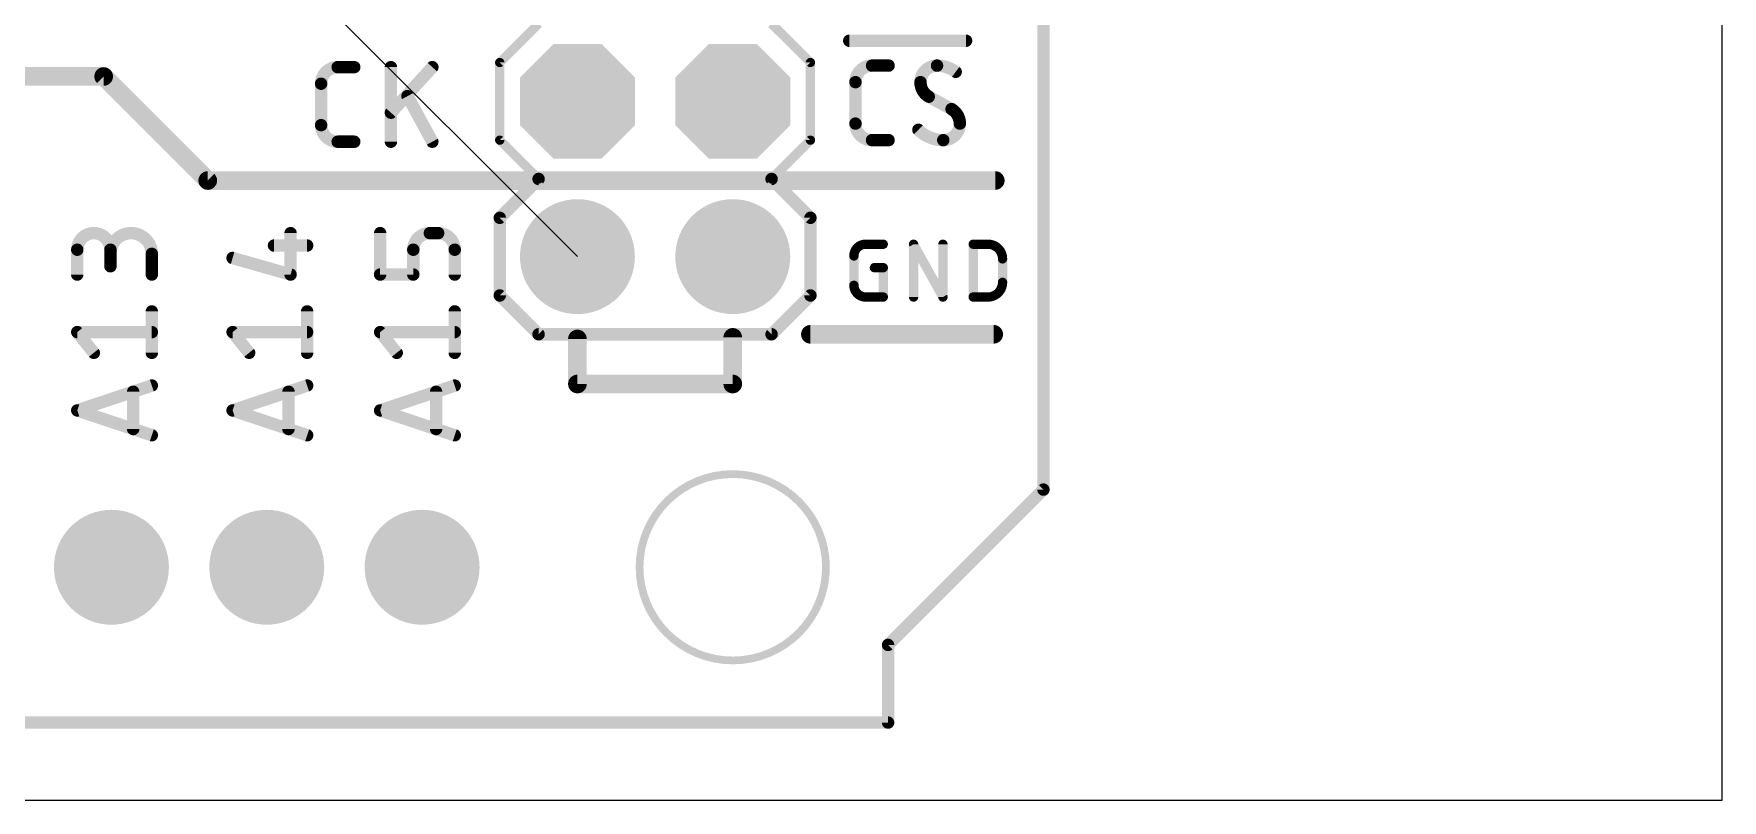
# Model space of a CAD drawing. Extents: x -123 to 102, y -1 to 117.
# Drawn here: x 72.39 to 100, y 0 to 12.53 of the extents above; entities that cross this region are included whole.
import ezdxf

# ---------------------------------------------------------------- set-up
doc = ezdxf.new("R2010")
doc.units = 0
for name, color, linetype in [('17', 110, 'CONTINUOUS'), ('19', 53, 'CONTINUOUS'), ('20', 31, 'CONTINUOUS'), ('51', 253, 'CONTINUOUS')]:
    doc.layers.add(name, color=color, linetype=linetype)

# ---------------------------------------------------------------- blocks, each defined once
blk = doc.blocks.new('RECT')
blk.add_solid([(-0.5, -0.5), (0.5, -0.5), (-0.5, 0.5), (0.5, 0.5)])
blk = doc.blocks.new('OCTAGONP')
at = {"const_width": 0.5}
blk.add_lwpolyline([(-0.25, -0.1036), (-0.25, 0.1036), (-0.1036, 0.25), (0.1036, 0.25), (0.25, 0.1036), (0.25, -0.1036), (0.1036, -0.25), (-0.1036, -0.25), (-0.25, -0.1036), (-0.25, 0.1036)], dxfattribs=at)
blk = doc.blocks.new('ROUNDP')
at = {"const_width": 0.5}
blk.add_lwpolyline([(0, -0.25, 1), (0, 0.25, 1), (0, -0.25)], format="xyb", dxfattribs=at)

msp = doc.modelspace()

# ---------------------------------------------------------------- linework, layer by layer
at = {"layer": '19'}
msp.add_line((81.28, 8.89), (53.34, 36.83), dxfattribs=at)
at = {"layer": '20'}
for p, q in [((100, 0), (100, 80)), ((-123.19, 0), (100, 0))]:
    msp.add_line(p, q, dxfattribs=at)
at = {"layer": '51'}
for points, const_width in [([(88.9, 39.37), (88.9, 5.08)], 0.2032), ([(80.01, 12.065), (80.645, 12.7)], 0.1524), ([(85.09, 12.065), (84.455, 12.7)], 0.1524), ([(85.725, 12.4206), (87.6348, 12.4206)], 0.2032), ([(73.533, 11.8364), (37.211, 11.8364)], 0.3048), ([(73.533, 11.8364), (75.2348, 10.1346)], 0.3048), ([(77.3599, 11.9888), (77.6309, 11.9888)], 0.2032), ([(78.2301, 10.7696), (78.2301, 11.9888)], 0.2032), ([(78.9074, 11.9888), (78.2301, 11.2437)], 0.2032), ([(80.01, 10.795), (80.01, 12.065)], 0.1524), ([(85.09, 10.795), (85.09, 12.065)], 0.1524), ([(86.0975, 12.0142), (86.3685, 12.0142)], 0.2032), ([(77.089, 11.0405), (77.089, 11.7179)], 0.2032), ([(78.9074, 10.7696), (78.501, 11.5147)], 0.2032), ([(85.8266, 11.0659), (85.8266, 11.7433)], 0.2032), ([(87.3978, 11.303), (87.0252, 11.5062)], 0.2032), ([(77.6309, 10.7696), (77.3599, 10.7696)], 0.2032), ([(80.645, 10.16), (80.01, 10.795)], 0.1524), ([(84.455, 10.16), (85.09, 10.795)], 0.1524), ([(86.3685, 10.795), (86.0975, 10.795)], 0.2032), ([(75.2348, 10.1346), (88.1126, 10.1346)], 0.3048), ([(80.645, 10.16), (80.01, 9.525)], 0.2032), ([(80.645, 10.16), (84.455, 10.16)], 0.2032), ([(84.455, 10.16), (85.09, 9.525)], 0.2032), ([(80.01, 9.525), (80.01, 8.255)], 0.2032), ([(85.09, 9.525), (85.09, 8.255)], 0.2032), ([(76.3185, 9.0712), (76.8604, 9.0712)], 0.2032), ([(76.5895, 8.597), (76.5895, 9.2744)], 0.2032), ([(78.0542, 8.597), (78.0542, 9.2744)], 0.2032), ([(79.0025, 9.2744), (78.867, 9.2744)], 0.2032), ([(85.9931, 9.0932), (86.281, 9.0932)], 0.1524), ([(86.7766, 8.2296), (86.7766, 9.0932)], 0.1524), ([(86.7766, 9.0932), (87.2563, 8.2296)], 0.1524), ([(87.2563, 8.2296), (87.2563, 9.0932)], 0.1524), ([(87.7519, 8.2296), (87.7519, 9.0932)], 0.1524), ([(87.7519, 9.0932), (87.9918, 9.0932)], 0.1524), ([(73.1012, 8.597), (73.1012, 9.0034)], 0.2032), ([(73.6431, 9.0034), (73.6431, 8.7325)], 0.2032), ([(74.3204, 8.597), (74.3204, 8.9357)], 0.2032), ([(75.6412, 8.868), (76.5895, 8.597)], 0.2032), ([(78.5961, 9.0034), (78.5961, 8.597)], 0.2032), ([(79.2734, 8.597), (79.2734, 9.0034)], 0.2032), ([(85.8012, 8.4215), (85.8012, 8.9013)], 0.1524), ([(88.2317, 8.8533), (88.2317, 8.4695)], 0.1524), ([(78.5961, 8.597), (78.0542, 8.597)], 0.2032), ([(86.137, 8.7094), (86.281, 8.7094)], 0.1524), ([(86.281, 8.7094), (86.281, 8.2296)], 0.1524), ([(80.01, 8.255), (80.645, 7.62)], 0.2032), ([(85.09, 8.255), (84.455, 7.62)], 0.2032), ([(86.281, 8.2296), (85.9931, 8.2296)], 0.1524), ([(87.9918, 8.2296), (87.7519, 8.2296)], 0.1524), ([(74.3204, 7.3169), (74.3204, 7.9942)], 0.2032), ([(76.8604, 7.3169), (76.8604, 7.9942)], 0.2032), ([(79.2734, 7.3169), (79.2734, 7.9942)], 0.2032), ([(73.3721, 7.3169), (73.1012, 7.6556)], 0.2032), ([(73.1012, 7.6556), (74.3204, 7.6556)], 0.2032), ([(75.9121, 7.3169), (75.6412, 7.6556)], 0.2032), ([(75.6412, 7.6556), (76.8604, 7.6556)], 0.2032), ([(78.3251, 7.3169), (78.0542, 7.6556)], 0.2032), ([(78.0542, 7.6556), (79.2734, 7.6556)], 0.2032), ([(85.09, 7.62), (88.0872, 7.62)], 0.3048), ([(84.455, 7.62), (80.645, 7.62)], 0.2032), ([(81.28, 7.5438), (81.28, 6.8072)], 0.3048), ([(83.82, 6.8072), (83.82, 7.5692)], 0.3048), ([(81.28, 6.8072), (83.82, 6.8072)], 0.3048), ([(73.1012, 6.3754), (74.3204, 6.7818)], 0.2032), ([(74.0156, 6.6802), (74.0156, 6.0706)], 0.2032), ([(75.6412, 6.3754), (76.8604, 6.7818)], 0.2032), ([(76.5556, 6.6802), (76.5556, 6.0706)], 0.2032), ([(78.0542, 6.3754), (79.2734, 6.7818)], 0.2032), ([(78.9686, 6.6802), (78.9686, 6.0706)], 0.2032), ([(74.3204, 5.969), (73.1012, 6.3754)], 0.2032), ([(76.8604, 5.969), (75.6412, 6.3754)], 0.2032), ([(79.2734, 5.969), (78.0542, 6.3754)], 0.2032), ([(88.9, 5.08), (86.36, 2.54)], 0.2032), ([(86.36, 2.54), (86.36, 1.27)], 0.2032), ([(86.36, 1.27), (-12.7, 1.27)], 0.2032)]:
    msp.add_lwpolyline(points, dxfattribs=dict(at, const_width=const_width))
for points, const_width in [([(85.725, 12.4714, 1), (85.725, 12.3698)], 0.1016), ([(87.6348, 12.3698, 1), (87.6348, 12.4714)], 0.1016), ([(73.5869, 11.8903, 1), (73.4791, 11.7825)], 0.1524), ([(73.533, 11.7602, 1), (73.533, 11.9126)], 0.1524), ([(77.3599, 11.9888, 0.4142), (77.089, 11.7179)], 0.2032), ([(77.3599, 12.0396, 1), (77.3599, 11.938)], 0.1016), ([(77.3599, 11.938, 1), (77.3599, 12.0396)], 0.1016), ([(77.6309, 11.938, 1), (77.6309, 12.0396)], 0.1016), ([(78.2809, 11.9888, 1), (78.1793, 11.9888)], 0.1016), ([(78.945, 11.9546, 1), (78.8698, 12.023)], 0.1016), ([(80.0481, 12.065, 1), (79.9719, 12.065)], 0.0762), ([(79.9831, 12.0919, 1), (80.0369, 12.0381)], 0.0762), ([(85.1281, 12.065, 1), (85.0519, 12.065)], 0.0762), ([(85.0631, 12.0381, 1), (85.1169, 12.0919)], 0.0762), ([(86.0975, 12.0142, 0.4142), (85.8266, 11.7433)], 0.2032), ([(86.0975, 12.065, 1), (86.0975, 11.9634)], 0.1016), ([(86.0975, 11.9634, 1), (86.0975, 12.065)], 0.1016), ([(86.3685, 11.9634, 1), (86.3685, 12.065)], 0.1016), ([(87.1607, 12.0142, 0.4142), (86.8898, 11.7433)], 0.2032), ([(87.4655, 11.9126, 0.1623), (87.1607, 12.0142)], 0.2032), ([(87.1607, 12.065, 1), (87.1607, 11.9634)], 0.1016), ([(87.1607, 11.9634, 1), (87.1607, 12.065)], 0.1016), ([(87.435, 11.872, 1), (87.496, 11.9532)], 0.1016), ([(77.1398, 11.7179, 1), (77.0382, 11.7179)], 0.1016), ([(77.0382, 11.7179, 1), (77.1398, 11.7179)], 0.1016), ([(78.5456, 11.539, 1), (78.4564, 11.4903)], 0.1016), ([(85.8774, 11.7433, 1), (85.7758, 11.7433)], 0.1016), ([(85.7758, 11.7433, 1), (85.8774, 11.7433)], 0.1016), ([(86.8898, 11.7433, 0.2656), (87.0252, 11.5062)], 0.2032), ([(86.9406, 11.7433, 1), (86.839, 11.7433)], 0.1016), ([(86.839, 11.7433, 1), (86.9406, 11.7433)], 0.1016), ([(87.0496, 11.5508, 1), (87.0009, 11.4616)], 0.1016), ([(86.9994, 11.4624, 1), (87.051, 11.55)], 0.1016), ([(78.1925, 11.2779, 1), (78.2677, 11.2096)], 0.1016), ([(87.5332, 11.0659, 0.2656), (87.3978, 11.303)], 0.2032), ([(87.4236, 11.3468, 1), (87.372, 11.2592)], 0.1016), ([(87.3734, 11.2584, 1), (87.4221, 11.3476)], 0.1016), ([(77.089, 11.0405, 0.4142), (77.3599, 10.7696)], 0.2032), ([(77.1398, 11.0405, 1), (77.0382, 11.0405)], 0.1016), ([(77.0382, 11.0405, 1), (77.1398, 11.0405)], 0.1016), ([(85.8266, 11.0659, 0.4142), (86.0975, 10.795)], 0.2032), ([(85.8774, 11.0659, 1), (85.7758, 11.0659)], 0.1016), ([(85.7758, 11.0659, 1), (85.8774, 11.0659)], 0.1016), ([(86.892, 11.0001, 1), (86.8198, 10.9286)], 0.1016), ([(86.8559, 10.9643, 0.2), (87.2623, 10.795)], 0.2032), ([(87.2623, 10.795, 0.4142), (87.5332, 11.0659)], 0.2032), ([(87.584, 11.0659, 1), (87.4824, 11.0659)], 0.1016), ([(87.4824, 11.0659, 1), (87.584, 11.0659)], 0.1016), ([(77.3599, 10.8204, 1), (77.3599, 10.7188)], 0.1016), ([(77.3599, 10.7188, 1), (77.3599, 10.8204)], 0.1016), ([(77.6309, 10.7188, 1), (77.6309, 10.8204)], 0.1016), ([(78.1793, 10.7696, 1), (78.2809, 10.7696)], 0.1016), ([(78.8628, 10.7453, 1), (78.952, 10.7939)], 0.1016), ([(79.9719, 10.795, 1), (80.0481, 10.795)], 0.0762), ([(80.0369, 10.8219, 1), (79.9831, 10.7681)], 0.0762), ([(85.0519, 10.795, 1), (85.1281, 10.795)], 0.0762), ([(85.1169, 10.7681, 1), (85.0631, 10.8219)], 0.0762), ([(86.0975, 10.8458, 1), (86.0975, 10.7442)], 0.1016), ([(86.0975, 10.7442, 1), (86.0975, 10.8458)], 0.1016), ([(86.3685, 10.7442, 1), (86.3685, 10.8458)], 0.1016), ([(87.2623, 10.8458, 1), (87.2623, 10.7442)], 0.1016), ([(87.2623, 10.7442, 1), (87.2623, 10.8458)], 0.1016), ([(75.2348, 10.2108, 1), (75.2348, 10.0584)], 0.1524), ([(75.1809, 10.0807, 1), (75.2887, 10.1885)], 0.1524), ([(80.645, 10.2108, 1), (80.645, 10.1092)], 0.1016), ([(80.6809, 10.1241, 1), (80.6091, 10.1959)], 0.1016), ([(80.6181, 10.1331, 1), (80.6719, 10.1869)], 0.0762), ([(84.4909, 10.1959, 1), (84.4191, 10.1241)], 0.1016), ([(84.4281, 10.1869, 1), (84.4819, 10.1331)], 0.0762), ([(84.455, 10.1092, 1), (84.455, 10.2108)], 0.1016), ([(88.1126, 10.0584, 1), (88.1126, 10.2108)], 0.1524), ([(80.0608, 9.525, 1), (79.9592, 9.525)], 0.1016), ([(79.9741, 9.5609, 1), (80.0459, 9.4891)], 0.1016), ([(85.1408, 9.525, 1), (85.0392, 9.525)], 0.1016), ([(85.0541, 9.4891, 1), (85.1259, 9.5609)], 0.1016), ([(73.6431, 9.0034, 1), (73.1012, 9.0034)], 0.2032), ([(74.3204, 8.9357, 1), (73.6431, 8.9357)], 0.2032), ([(76.3185, 9.122, 1), (76.3185, 9.0204)], 0.1016), ([(76.6403, 9.2744, 1), (76.5387, 9.2744)], 0.1016), ([(76.8604, 9.0204, 1), (76.8604, 9.122)], 0.1016), ([(78.105, 9.2744, 1), (78.0034, 9.2744)], 0.1016), ([(78.867, 9.2744, 0.4142), (78.5961, 9.0034)], 0.2032), ([(78.867, 9.3252, 1), (78.867, 9.2236)], 0.1016), ([(78.867, 9.2236, 1), (78.867, 9.3252)], 0.1016), ([(79.2734, 9.0034, 0.4142), (79.0025, 9.2744)], 0.2032), ([(79.0025, 9.3252, 1), (79.0025, 9.2236)], 0.1016), ([(79.0025, 9.2236, 1), (79.0025, 9.3252)], 0.1016), ([(85.9931, 9.0932, 0.4142), (85.8012, 8.9013)], 0.1524), ([(85.9931, 9.1313, 1), (85.9931, 9.0551)], 0.0762), ([(85.9931, 9.0551, 1), (85.9931, 9.1313)], 0.0762), ([(86.281, 9.0551, 1), (86.281, 9.1313)], 0.0762), ([(86.8147, 9.0932, 1), (86.7385, 9.0932)], 0.0762), ([(86.8099, 9.1117, 1), (86.7433, 9.0747)], 0.0762), ([(87.2944, 9.0932, 1), (87.2182, 9.0932)], 0.0762), ([(87.79, 9.0932, 1), (87.7138, 9.0932)], 0.0762), ([(87.7519, 9.1313, 1), (87.7519, 9.0551)], 0.0762), ([(88.2317, 8.8533, 0.4142), (87.9918, 9.0932)], 0.1524), ([(87.9918, 9.1313, 1), (87.9918, 9.0551)], 0.0762), ([(87.9918, 9.0551, 1), (87.9918, 9.1313)], 0.0762), ([(73.152, 9.0034, 1), (73.0504, 9.0034)], 0.1016), ([(73.0504, 9.0034, 1), (73.152, 9.0034)], 0.1016), ([(73.6939, 9.0034, 1), (73.5923, 9.0034)], 0.1016), ([(73.5923, 9.0034, 1), (73.6939, 9.0034)], 0.1016), ([(73.5923, 8.9357, 1), (73.6939, 8.9357)], 0.1016), ([(74.3712, 8.9357, 1), (74.2696, 8.9357)], 0.1016), ([(74.2696, 8.9357, 1), (74.3712, 8.9357)], 0.1016), ([(75.6552, 8.9168, 1), (75.6272, 8.8191)], 0.1016), ([(78.6469, 9.0034, 1), (78.5453, 9.0034)], 0.1016), ([(78.5453, 9.0034, 1), (78.6469, 9.0034)], 0.1016), ([(79.3242, 9.0034, 1), (79.2226, 9.0034)], 0.1016), ([(79.2226, 9.0034, 1), (79.3242, 9.0034)], 0.1016), ([(85.8393, 8.9013, 1), (85.7631, 8.9013)], 0.0762), ([(85.7631, 8.9013, 1), (85.8393, 8.9013)], 0.0762), ([(88.2698, 8.8533, 1), (88.1936, 8.8533)], 0.0762), ([(88.1936, 8.8533, 1), (88.2698, 8.8533)], 0.0762), ([(73.0504, 8.597, 1), (73.152, 8.597)], 0.1016), ([(73.5923, 8.7325, 1), (73.6939, 8.7325)], 0.1016), ([(74.2696, 8.597, 1), (74.3712, 8.597)], 0.1016), ([(76.5387, 8.597, 1), (76.6403, 8.597)], 0.1016), ([(76.5755, 8.5482, 1), (76.6034, 8.6459)], 0.1016), ([(78.0542, 8.6478, 1), (78.0542, 8.5462)], 0.1016), ([(78.0034, 8.597, 1), (78.105, 8.597)], 0.1016), ([(78.5453, 8.597, 1), (78.6469, 8.597)], 0.1016), ([(78.5961, 8.5462, 1), (78.5961, 8.6478)], 0.1016), ([(79.2226, 8.597, 1), (79.3242, 8.597)], 0.1016), ([(86.137, 8.7475, 1), (86.137, 8.6713)], 0.0762), ([(86.3191, 8.7094, 1), (86.2429, 8.7094)], 0.0762), ([(86.281, 8.6713, 1), (86.281, 8.7475)], 0.0762), ([(80.0459, 8.2909, 1), (79.9741, 8.2191)], 0.1016), ([(79.9592, 8.255, 1), (80.0608, 8.255)], 0.1016), ([(85.0392, 8.255, 1), (85.1408, 8.255)], 0.1016), ([(85.1259, 8.2191, 1), (85.0541, 8.2909)], 0.1016), ([(85.8012, 8.4215, 0.4142), (85.9931, 8.2296)], 0.1524), ([(85.8393, 8.4215, 1), (85.7631, 8.4215)], 0.0762), ([(85.7631, 8.4215, 1), (85.8393, 8.4215)], 0.0762), ([(85.9931, 8.2677, 1), (85.9931, 8.1915)], 0.0762), ([(85.9931, 8.1915, 1), (85.9931, 8.2677)], 0.0762), ([(86.281, 8.1915, 1), (86.281, 8.2677)], 0.0762), ([(87.223, 8.2111, 1), (87.2896, 8.2481)], 0.0762), ([(87.7519, 8.2677, 1), (87.7519, 8.1915)], 0.0762), ([(87.9918, 8.2296, 0.4142), (88.2317, 8.4695)], 0.1524), ([(87.9918, 8.2677, 1), (87.9918, 8.1915)], 0.0762), ([(87.9918, 8.1915, 1), (87.9918, 8.2677)], 0.0762), ([(88.2698, 8.4695, 1), (88.1936, 8.4695)], 0.0762), ([(88.1936, 8.4695, 1), (88.2698, 8.4695)], 0.0762), ([(74.3712, 7.9942, 1), (74.2696, 7.9942)], 0.1016), ([(76.9112, 7.9942, 1), (76.8096, 7.9942)], 0.1016), ([(79.3242, 7.9942, 1), (79.2226, 7.9942)], 0.1016), ([(86.2429, 8.2296, 1), (86.3191, 8.2296)], 0.0762), ([(86.7385, 8.2296, 1), (86.8147, 8.2296)], 0.0762), ([(87.2182, 8.2296, 1), (87.2944, 8.2296)], 0.0762), ([(87.7138, 8.2296, 1), (87.79, 8.2296)], 0.0762), ([(73.1409, 7.6873, 1), (73.0615, 7.6238)], 0.1016), ([(73.1012, 7.7064, 1), (73.1012, 7.6048)], 0.1016), ([(74.3204, 7.6048, 1), (74.3204, 7.7064)], 0.1016), ([(75.6809, 7.6873, 1), (75.6015, 7.6238)], 0.1016), ([(75.6412, 7.7064, 1), (75.6412, 7.6048)], 0.1016), ([(76.8604, 7.6048, 1), (76.8604, 7.7064)], 0.1016), ([(78.0939, 7.6873, 1), (78.0145, 7.6238)], 0.1016), ([(78.0542, 7.7064, 1), (78.0542, 7.6048)], 0.1016), ([(79.2734, 7.6048, 1), (79.2734, 7.7064)], 0.1016), ([(85.09, 7.6962, 1), (85.09, 7.5438)], 0.1524), ([(88.0872, 7.5438, 1), (88.0872, 7.6962)], 0.1524), ([(80.645, 7.6708, 1), (80.645, 7.5692)], 0.1016), ([(80.6091, 7.5841, 1), (80.6809, 7.6559)], 0.1016), ([(81.3562, 7.5438, 1), (81.2038, 7.5438)], 0.1524), ([(83.8962, 7.5692, 1), (83.7438, 7.5692)], 0.1524), ([(84.4191, 7.6559, 1), (84.4909, 7.5841)], 0.1016), ([(84.455, 7.5692, 1), (84.455, 7.6708)], 0.1016), ([(73.3325, 7.2852, 1), (73.4118, 7.3486)], 0.1016), ([(74.2696, 7.3169, 1), (74.3712, 7.3169)], 0.1016), ([(75.8725, 7.2852, 1), (75.9518, 7.3486)], 0.1016), ([(76.8096, 7.3169, 1), (76.9112, 7.3169)], 0.1016), ([(78.2855, 7.2852, 1), (78.3648, 7.3486)], 0.1016), ([(79.2226, 7.3169, 1), (79.3242, 7.3169)], 0.1016), ([(81.28, 6.8834, 1), (81.28, 6.731)], 0.1524), ([(83.82, 6.731, 1), (83.82, 6.8834)], 0.1524), ([(74.0664, 6.6802, 1), (73.9648, 6.6802)], 0.1016), ([(74.3365, 6.7336, 1), (74.3043, 6.83)], 0.1016), ([(76.6064, 6.6802, 1), (76.5048, 6.6802)], 0.1016), ([(76.8765, 6.7336, 1), (76.8443, 6.83)], 0.1016), ([(79.0194, 6.6802, 1), (78.9178, 6.6802)], 0.1016), ([(79.2895, 6.7336, 1), (79.2573, 6.83)], 0.1016), ([(81.2038, 6.8072, 1), (81.3562, 6.8072)], 0.1524), ([(83.7438, 6.8072, 1), (83.8962, 6.8072)], 0.1524), ([(73.1173, 6.4236, 1), (73.0851, 6.3272)], 0.1016), ([(73.0851, 6.4236, 1), (73.1173, 6.3272)], 0.1016), ([(75.6573, 6.4236, 1), (75.6251, 6.3272)], 0.1016), ([(75.6251, 6.4236, 1), (75.6573, 6.3272)], 0.1016), ([(78.0703, 6.4236, 1), (78.0381, 6.3272)], 0.1016), ([(78.0381, 6.4236, 1), (78.0703, 6.3272)], 0.1016), ([(73.9648, 6.0706, 1), (74.0664, 6.0706)], 0.1016), ([(76.5048, 6.0706, 1), (76.6064, 6.0706)], 0.1016), ([(78.9178, 6.0706, 1), (79.0194, 6.0706)], 0.1016), ([(74.3043, 5.9208, 1), (74.3365, 6.0172)], 0.1016), ([(76.8443, 5.9208, 1), (76.8765, 6.0172)], 0.1016), ([(79.2573, 5.9208, 1), (79.2895, 6.0172)], 0.1016), ([(83.82, 2.286, 1), (83.82, 5.334, 1), (83.82, 2.286)], 0.127), ([(88.8492, 5.08, 1), (88.9508, 5.08)], 0.1016), ([(88.9359, 5.0441, 1), (88.8641, 5.1159)], 0.1016), ([(86.4108, 2.54, 1), (86.3092, 2.54)], 0.1016), ([(86.3241, 2.5759, 1), (86.3959, 2.5041)], 0.1016), ([(86.3092, 1.27, 1), (86.4108, 1.27)], 0.1016), ([(86.36, 1.2192, 1), (86.36, 1.3208)], 0.1016)]:
    msp.add_lwpolyline(points, format="xyb", dxfattribs=dict(at, const_width=const_width))

# ---------------------------------------------------------------- block references
at = {"layer": '17', "xscale": 1.8796, "yscale": 1.8796, "rotation": 90}
for name, p in [('OCTAGONP', (81.28, 11.43)), ('OCTAGONP', (81.28, 11.43)), ('OCTAGONP', (83.82, 11.43)), ('OCTAGONP', (83.82, 11.43)), ('ROUNDP', (81.28, 8.89)), ('ROUNDP', (81.28, 8.89)), ('ROUNDP', (83.82, 8.89)), ('ROUNDP', (83.82, 8.89)), ('ROUNDP', (73.66, 3.81)), ('ROUNDP', (73.66, 3.81)), ('ROUNDP', (76.2, 3.81)), ('ROUNDP', (76.2, 3.81)), ('ROUNDP', (78.74, 3.81)), ('ROUNDP', (78.74, 3.81))]:
    msp.add_blockref(name, p, dxfattribs=at)
at = {"layer": '51', "xscale": 0.508, "yscale": 0.508, "rotation": 90}
for p in [(81.28, 11.43), (83.82, 11.43)]:
    msp.add_blockref('RECT', p, dxfattribs=at)
at = {"layer": '51', "xscale": 0.508, "yscale": 0.508}
for p in [(81.28, 8.89), (83.82, 8.89), (73.66, 3.81), (76.2, 3.81), (78.74, 3.81)]:
    msp.add_blockref('RECT', p, dxfattribs=at)

doc.saveas('drawing.dxf')
